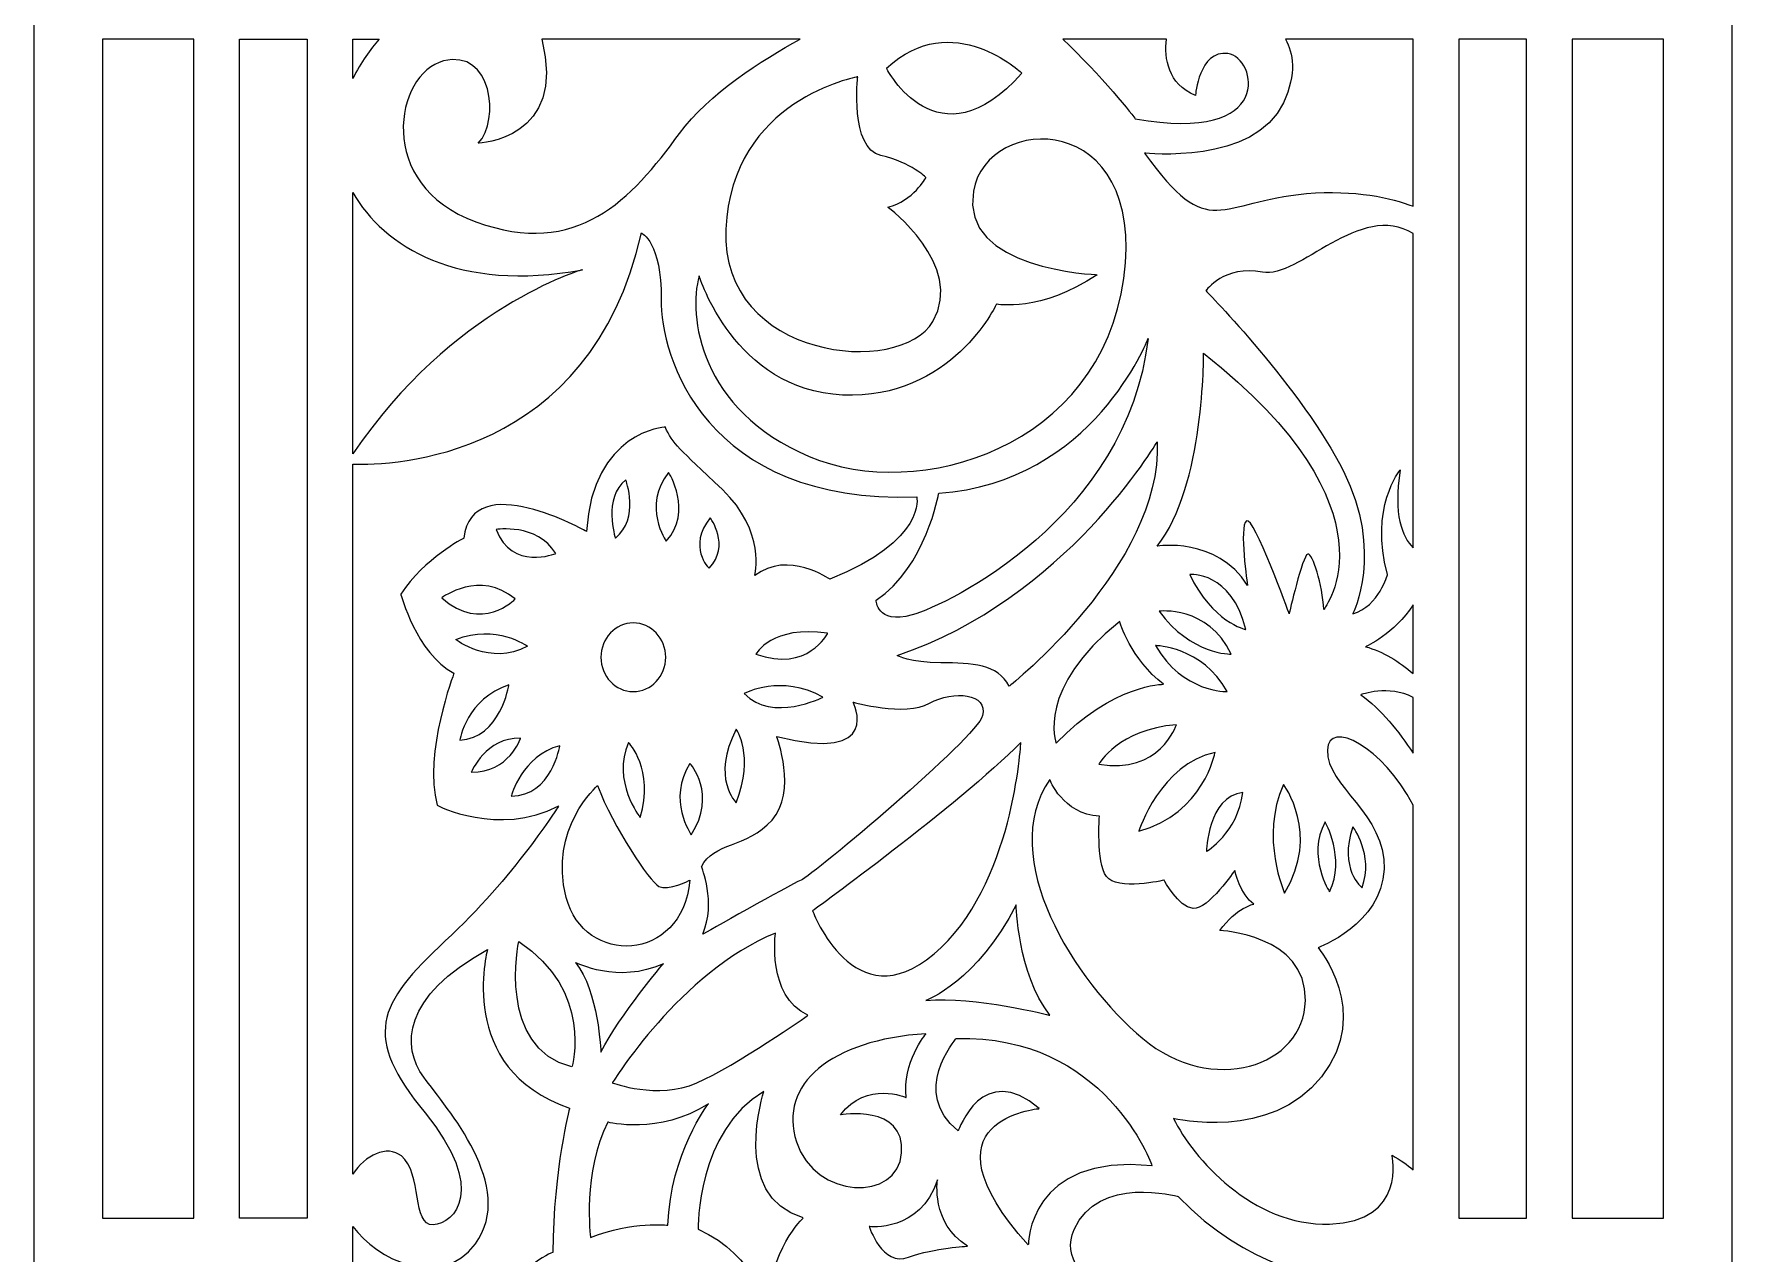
# Model space of a CAD drawing. Header units: millimetres. Extents: x 30.3 to 92.8, y 78.4 to 138.4.
# Drawn here: x 30.29 to 50.75, y 93.55 to 108.23 of the extents above; entities that cross this region are included whole.
import ezdxf

# ---------------------------------------------------------------- set-up
doc = ezdxf.new("R2010")
doc.units = ezdxf.units.MM
doc.header["$MEASUREMENT"] = 0
doc.layers.add('layer 1', color=7, linetype='Continuous')

msp = doc.modelspace()

# ---------------------------------------------------------------- linework, layer by layer
at = {"layer": 'layer 1', "color": 7, "lineweight": 9}
msp.add_open_spline([(30.2948, 138.4261), (30.2948, 138.4261), (50.7495, 138.4261), (50.7495, 138.4261), (50.7495, 138.4261), (50.7495, 138.4261), (50.7495, 78.4262), (50.7495, 78.4262), (50.7495, 78.4262), (50.7495, 78.4262), (30.2948, 78.4262), (30.2948, 78.4262), (30.2948, 78.4262), (30.2948, 78.4262), (30.2948, 138.4261), (30.2948, 138.4261)], degree=3, knots=[0, 0, 0, 0, 0.2, 0.2, 0.2, 0.2, 0.4, 0.4, 0.4, 0.4, 0.6, 0.6, 0.6, 0.6, 1, 1, 1, 1], dxfattribs=at)
at = {"layer": 'layer 1', "color": 250}
for points, knots in [([(42.1959, 107.7585), (42.1959, 107.7585), (41.3599, 108.5571), (40.5656, 107.8176), (40.5656, 107.8176), (40.5656, 107.8176), (41.1787, 106.6197), (42.1959, 107.7585)], [0, 0, 0, 0, 0.3333333, 0.3333333, 0.3333333, 0.3333333, 1, 1, 1, 1]), ([(31.1196, 108.1673), (31.1196, 108.1673), (32.2198, 108.1673), (32.2198, 108.1673), (32.2198, 108.1673), (32.2198, 108.1673), (32.2198, 93.9731), (32.2198, 93.9731), (32.2198, 93.9731), (32.2198, 93.9731), (31.1196, 93.9731), (31.1196, 93.9731), (31.1196, 93.9731), (31.1196, 93.9731), (31.1196, 108.1673), (31.1196, 108.1673)], [0, 0, 0, 0, 0.2, 0.2, 0.2, 0.2, 0.4, 0.4, 0.4, 0.4, 0.6, 0.6, 0.6, 0.6, 1, 1, 1, 1]), ([(32.7715, 108.1673), (32.7715, 108.1673), (32.7715, 93.9731), (32.7715, 93.9731), (32.7715, 93.9731), (32.7715, 93.9731), (33.5853, 93.9731), (33.5853, 93.9731), (33.5853, 93.9731), (33.5853, 93.9731), (33.5853, 108.1673), (33.5853, 108.1673), (33.5853, 108.1673), (33.5853, 108.1673), (32.7715, 108.1673), (32.7715, 108.1673)], [0, 0, 0, 0, 0.2, 0.2, 0.2, 0.2, 0.4, 0.4, 0.4, 0.4, 0.6, 0.6, 0.6, 0.6, 1, 1, 1, 1]), ([(34.137, 108.1673), (34.137, 108.1673), (34.137, 107.6954), (34.137, 107.6954), (34.137, 107.6954), (34.233, 107.8905), (34.3498, 108.0487), (34.4541, 108.1673), (34.4541, 108.1673), (34.4541, 108.1673), (34.137, 108.1673), (34.137, 108.1673)], [0, 0, 0, 0, 0.25, 0.25, 0.25, 0.25, 0.5, 0.5, 0.5, 0.5, 1, 1, 1, 1]), ([(35.6468, 106.9154), (35.6468, 106.9154), (36.724, 106.9583), (36.4117, 108.1673), (36.4117, 108.1673), (36.4117, 108.1673), (39.5246, 108.1673), (39.5246, 108.1673), (39.5246, 108.1673), (39.0669, 107.9198), (38.4232, 107.5138), (38.0714, 107.0338), (38.0714, 107.0338), (37.4862, 106.2351), (36.8452, 105.5252), (35.619, 105.9689), (35.619, 105.9689), (34.3927, 106.4126), (34.6436, 107.7585), (35.2288, 107.9063), (35.2288, 107.9063), (35.814, 108.0542), (35.9116, 107.1964), (35.6468, 106.9154)], [0, 0, 0, 0, 0.1428571, 0.1428571, 0.1428571, 0.1428571, 0.2857143, 0.2857143, 0.2857143, 0.2857143, 0.4285714, 0.4285714, 0.4285714, 0.4285714, 0.5714286, 0.5714286, 0.5714286, 0.5714286, 0.7142857, 0.7142857, 0.7142857, 0.7142857, 1, 1, 1, 1]), ([(43.9366, 108.1673), (43.9126, 107.9405), (43.9487, 107.6265), (44.2861, 107.4922), (44.2861, 107.4922), (44.2861, 107.4922), (44.3279, 108.0395), (44.6762, 107.9951), (44.6762, 107.9951), (45.0246, 107.9507), (45.2615, 106.9007), (43.5615, 107.2112), (43.5615, 107.2112), (43.5615, 107.2112), (43.1378, 107.7518), (42.6873, 108.1673), (42.6873, 108.1673), (42.6873, 108.1673), (43.9366, 108.1673), (43.9366, 108.1673)], [0, 0, 0, 0, 0.1666667, 0.1666667, 0.1666667, 0.1666667, 0.3333333, 0.3333333, 0.3333333, 0.3333333, 0.5, 0.5, 0.5, 0.5, 0.6666667, 0.6666667, 0.6666667, 0.6666667, 1, 1, 1, 1]), ([(46.9073, 108.1673), (46.9073, 108.1673), (46.9073, 106.1569), (46.9073, 106.1569), (46.9073, 106.1569), (46.642, 106.2569), (46.2127, 106.3584), (45.6238, 106.3091), (45.6238, 106.3091), (44.5648, 106.2203), (44.4533, 105.7027), (43.673, 106.7971), (43.673, 106.7971), (43.673, 106.7971), (44.9967, 106.6492), (45.3451, 107.4035), (45.3451, 107.4035), (45.5087, 107.7578), (45.4633, 108.0049), (45.3691, 108.1673), (45.3691, 108.1673), (45.3691, 108.1673), (46.9073, 108.1673), (46.9073, 108.1673)], [0, 0, 0, 0, 0.1428571, 0.1428571, 0.1428571, 0.1428571, 0.2857143, 0.2857143, 0.2857143, 0.2857143, 0.4285714, 0.4285714, 0.4285714, 0.4285714, 0.5714286, 0.5714286, 0.5714286, 0.5714286, 0.7142857, 0.7142857, 0.7142857, 0.7142857, 1, 1, 1, 1]), ([(48.2728, 108.1673), (48.2728, 108.1673), (48.2728, 93.9731), (48.2728, 93.9731), (48.2728, 93.9731), (48.2728, 93.9731), (47.4589, 93.9731), (47.4589, 93.9731), (47.4589, 93.9731), (47.4589, 93.9731), (47.4589, 108.1673), (47.4589, 108.1673), (47.4589, 108.1673), (47.4589, 108.1673), (48.2728, 108.1673), (48.2728, 108.1673)], [0, 0, 0, 0, 0.2, 0.2, 0.2, 0.2, 0.4, 0.4, 0.4, 0.4, 0.6, 0.6, 0.6, 0.6, 1, 1, 1, 1]), ([(49.9247, 93.9731), (49.9247, 93.9731), (48.8245, 93.9731), (48.8245, 93.9731), (48.8245, 93.9731), (48.8245, 93.9731), (48.8245, 108.1673), (48.8245, 108.1673), (48.8245, 108.1673), (48.8245, 108.1673), (49.9247, 108.1673), (49.9247, 108.1673), (49.9247, 108.1673), (49.9247, 108.1673), (49.9247, 93.9731), (49.9247, 93.9731)], [0, 0, 0, 0, 0.2, 0.2, 0.2, 0.2, 0.4, 0.4, 0.4, 0.4, 0.6, 0.6, 0.6, 0.6, 1, 1, 1, 1]), ([(40.5796, 106.1464), (40.5796, 106.1464), (41.5132, 105.4513), (41.123, 104.7709), (41.123, 104.7709), (40.7328, 104.0906), (38.5591, 104.3125), (38.6288, 105.8802), (38.6288, 105.8802), (38.6984, 107.4479), (40.2173, 107.7141), (40.2173, 107.7141), (40.2173, 107.7141), (40.2173, 107.7141), (40.1197, 106.8563), (40.496, 106.7675), (40.496, 106.7675), (40.8722, 106.6788), (41.0394, 106.5013), (41.0394, 106.5013), (41.0394, 106.5013), (41.0394, 106.5013), (40.8861, 106.2203), (40.5796, 106.1464)], [0, 0, 0, 0, 0.1428571, 0.1428571, 0.1428571, 0.1428571, 0.2857143, 0.2857143, 0.2857143, 0.2857143, 0.4285714, 0.4285714, 0.4285714, 0.4285714, 0.5714286, 0.5714286, 0.5714286, 0.5714286, 0.7142857, 0.7142857, 0.7142857, 0.7142857, 1, 1, 1, 1]), ([(43.1017, 105.333), (43.1017, 105.333), (41.4435, 105.3921), (41.6107, 106.3386), (41.6107, 106.3386), (41.7779, 107.2852), (43.7008, 107.3296), (43.4222, 105.2886), (43.4222, 105.2886), (43.1435, 103.2476), (40.9519, 102.5873), (39.632, 103.1441), (39.632, 103.1441), (38.3122, 103.7009), (38.1689, 104.8449), (38.3083, 105.3182), (38.3083, 105.3182), (38.3083, 105.3182), (38.7263, 103.9427), (40.0361, 103.8836), (40.0361, 103.8836), (41.346, 103.8244), (41.8894, 104.978), (41.8894, 104.978), (41.8894, 104.978), (41.8894, 104.978), (42.4189, 104.8745), (43.1017, 105.333)], [0, 0, 0, 0, 0.125, 0.125, 0.125, 0.125, 0.25, 0.25, 0.25, 0.25, 0.375, 0.375, 0.375, 0.375, 0.5, 0.5, 0.5, 0.5, 0.625, 0.625, 0.625, 0.625, 0.75, 0.75, 0.75, 0.75, 1, 1, 1, 1]), ([(34.137, 106.3209), (34.137, 106.3209), (34.137, 103.1745), (34.137, 103.1745), (34.137, 103.1745), (35.3273, 104.9389), (36.9009, 105.3921), (36.9009, 105.3921), (36.9009, 105.3921), (35.4076, 105.1124), (34.5024, 105.6744), (34.137, 106.3209)], [0, 0, 0, 0, 0.25, 0.25, 0.25, 0.25, 0.5, 0.5, 0.5, 0.5, 1, 1, 1, 1]), ([(46.9073, 102.0443), (46.7787, 102.1757), (46.6653, 102.442), (46.7525, 102.9814), (46.7525, 102.9814), (46.7525, 102.9814), (46.3762, 102.5229), (46.5992, 101.7243), (46.5992, 101.7243), (46.5992, 101.7243), (46.5016, 101.3398), (46.1812, 101.251), (46.1812, 101.251), (46.1812, 101.251), (46.5574, 101.9905), (46.0697, 102.9666), (46.0697, 102.9666), (45.582, 103.9427), (44.4115, 105.1407), (44.4115, 105.1407), (44.4115, 105.1407), (44.4115, 105.1407), (44.6344, 105.4513), (45.0943, 105.3625), (45.0943, 105.3625), (45.5224, 105.2799), (46.2767, 106.2227), (46.9073, 105.8278), (46.9073, 105.8278), (46.9073, 105.8278), (46.9073, 102.0443), (46.9073, 102.0443)], [0, 0, 0, 0, 0.1111111, 0.1111111, 0.1111111, 0.1111111, 0.2222222, 0.2222222, 0.2222222, 0.2222222, 0.3333333, 0.3333333, 0.3333333, 0.3333333, 0.4444444, 0.4444444, 0.4444444, 0.4444444, 0.5555556, 0.5555556, 0.5555556, 0.5555556, 0.6666667, 0.6666667, 0.6666667, 0.6666667, 0.7777778, 0.7777778, 0.7777778, 0.7777778, 1, 1, 1, 1]), ([(34.137, 103.0514), (34.137, 103.0514), (34.137, 94.5002), (34.137, 94.5002), (34.137, 94.5002), (34.2824, 94.7288), (34.5489, 94.8589), (34.7202, 94.7214), (34.7202, 94.7214), (34.978, 94.5143), (34.8456, 93.8784), (35.1034, 93.8932), (35.1034, 93.8932), (35.3612, 93.908), (35.7583, 94.3147), (35.0058, 95.239), (35.0058, 95.239), (34.2534, 96.1634), (34.4206, 96.5405), (35.2497, 97.3096), (35.2497, 97.3096), (36.0788, 98.0786), (36.6153, 98.9364), (36.6153, 98.9364), (36.6153, 98.9364), (35.8837, 98.5593), (35.1522, 98.9438), (35.1522, 98.9438), (35.1522, 98.9438), (34.9849, 99.5798), (35.3542, 100.5337), (35.3542, 100.5337), (35.3542, 100.5337), (34.9013, 100.7703), (34.7132, 101.4876), (34.7132, 101.4876), (34.7132, 101.4876), (34.9989, 101.9165), (35.4726, 102.1606), (35.4726, 102.1606), (35.4726, 102.1606), (35.5702, 103.0184), (36.9497, 102.2419), (36.9497, 102.2419), (36.9497, 102.2419), (37.0263, 103.4473), (37.8972, 103.499), (37.8972, 103.499), (37.8972, 103.499), (37.9948, 103.292), (38.0575, 103.2476), (38.587, 102.7448), (38.587, 102.7448), (39.1165, 102.2419), (38.9771, 101.7095), (38.9771, 101.7095), (38.9771, 101.7095), (39.3812, 102.0201), (39.8829, 101.6651), (39.8829, 101.6651), (39.8829, 101.6651), (41.0533, 102.1384), (40.9279, 102.656), (40.9279, 102.656), (40.9279, 102.656), (38.3779, 102.5673), (37.8345, 104.3568), (37.8484, 105.0372), (37.8484, 105.0372), (37.8624, 105.7175), (37.6116, 105.8358), (37.6116, 105.8358), (37.6116, 105.8358), (36.9959, 103.1019), (34.6017, 103.0377), (34.137, 103.0514)], [0, 0, 0, 0, 0.05, 0.05, 0.05, 0.05, 0.1, 0.1, 0.1, 0.1, 0.15, 0.15, 0.15, 0.15, 0.2, 0.2, 0.2, 0.2, 0.25, 0.25, 0.25, 0.25, 0.3, 0.3, 0.3, 0.3, 0.35, 0.35, 0.35, 0.35, 0.4, 0.4, 0.4, 0.4, 0.45, 0.45, 0.45, 0.45, 0.5, 0.5, 0.5, 0.5, 0.55, 0.55, 0.55, 0.55, 0.6, 0.6, 0.6, 0.6, 0.65, 0.65, 0.65, 0.65, 0.7, 0.7, 0.7, 0.7, 0.75, 0.75, 0.75, 0.75, 0.8, 0.8, 0.8, 0.8, 0.85, 0.85, 0.85, 0.85, 0.9, 0.9, 0.9, 0.9, 1, 1, 1, 1]), ([(43.7148, 104.5639), (43.7148, 104.5639), (43.0599, 102.8335), (41.1927, 102.7004), (41.1927, 102.7004), (41.1927, 102.7004), (41.0394, 101.813), (40.4402, 101.4137), (40.4402, 101.4137), (40.4402, 101.4137), (40.4402, 101.1179), (40.8722, 101.2362), (40.8722, 101.2362), (41.3041, 101.3545), (43.464, 102.4046), (43.7148, 104.5639)], [0, 0, 0, 0, 0.2, 0.2, 0.2, 0.2, 0.4, 0.4, 0.4, 0.4, 0.6, 0.6, 0.6, 0.6, 1, 1, 1, 1]), ([(44.3836, 104.3864), (44.3836, 104.3864), (44.3976, 102.7891), (43.8263, 102.0644), (43.8263, 102.0644), (43.8263, 102.0644), (44.5369, 102.1828), (44.9131, 101.5912), (44.9131, 101.5912), (44.9131, 101.5912), (44.8086, 102.3011), (44.8992, 102.3676), (44.8992, 102.3676), (44.9898, 102.4342), (45.4148, 101.251), (45.4148, 101.251), (45.4148, 101.251), (45.4148, 101.251), (45.575, 101.9535), (45.6377, 101.9683), (45.6377, 101.9683), (45.7004, 101.9831), (45.8119, 101.5986), (45.8328, 101.3028), (45.8328, 101.3028), (45.8328, 101.3028), (46.7873, 102.4933), (44.3836, 104.3864)], [0, 0, 0, 0, 0.125, 0.125, 0.125, 0.125, 0.25, 0.25, 0.25, 0.25, 0.375, 0.375, 0.375, 0.375, 0.5, 0.5, 0.5, 0.5, 0.625, 0.625, 0.625, 0.625, 0.75, 0.75, 0.75, 0.75, 1, 1, 1, 1]), ([(40.691, 100.7482), (40.691, 100.7482), (40.8443, 100.6594), (41.2205, 100.6594), (41.2205, 100.6594), (41.5968, 100.6594), (41.9033, 100.6446), (42.0427, 100.3784), (42.0427, 100.3784), (42.0427, 100.3784), (43.882, 101.8278), (43.8263, 103.3216), (43.8263, 103.3216), (43.8263, 103.3216), (42.7254, 101.4285), (40.691, 100.7482)], [0, 0, 0, 0, 0.2, 0.2, 0.2, 0.2, 0.4, 0.4, 0.4, 0.4, 0.6, 0.6, 0.6, 0.6, 1, 1, 1, 1]), ([(37.939, 102.9518), (37.939, 102.9518), (38.2386, 102.4859), (37.9111, 102.1236), (37.9111, 102.1236), (37.9111, 102.1236), (37.6185, 102.5451), (37.939, 102.9518)], [0, 0, 0, 0, 0.3333333, 0.3333333, 0.3333333, 0.3333333, 1, 1, 1, 1]), ([(37.4235, 102.8631), (37.4235, 102.8631), (37.5976, 102.3972), (37.298, 102.1606), (37.298, 102.1606), (37.298, 102.1606), (37.1448, 102.6486), (37.4235, 102.8631)], [0, 0, 0, 0, 0.3333333, 0.3333333, 0.3333333, 0.3333333, 1, 1, 1, 1]), ([(35.8628, 102.2641), (35.8628, 102.2641), (36.3505, 102.3454), (36.5804, 101.9757), (36.5804, 101.9757), (36.5804, 101.9757), (36.0509, 101.7613), (35.8628, 102.2641)], [0, 0, 0, 0, 0.3333333, 0.3333333, 0.3333333, 0.3333333, 1, 1, 1, 1]), ([(38.4407, 102.4046), (38.4407, 102.4046), (38.6915, 102.0718), (38.4267, 101.7982), (38.4267, 101.7982), (38.4267, 101.7982), (38.162, 102.057), (38.4407, 102.4046)], [0, 0, 0, 0, 0.3333333, 0.3333333, 0.3333333, 0.3333333, 1, 1, 1, 1]), ([(35.2079, 101.4433), (35.2079, 101.4433), (35.6677, 101.7834), (36.0927, 101.4285), (36.0927, 101.4285), (36.0927, 101.4285), (35.6899, 101.0081), (35.2079, 101.4433)], [0, 0, 0, 0, 0.3333333, 0.3333333, 0.3333333, 0.3333333, 1, 1, 1, 1]), ([(44.2164, 101.7243), (44.2164, 101.7243), (44.725, 101.7613), (44.8922, 101.0587), (44.8922, 101.0587), (44.8922, 101.0587), (44.4812, 101.1549), (44.2164, 101.7243)], [0, 0, 0, 0, 0.3333333, 0.3333333, 0.3333333, 0.3333333, 1, 1, 1, 1]), ([(43.8472, 101.2806), (43.8472, 101.2806), (44.4324, 101.3545), (44.7181, 100.763), (44.7181, 100.763), (44.7181, 100.763), (44.2304, 100.7556), (43.8472, 101.2806)], [0, 0, 0, 0, 0.3333333, 0.3333333, 0.3333333, 0.3333333, 1, 1, 1, 1]), ([(46.9073, 100.5308), (46.7477, 100.6648), (46.5426, 100.8034), (46.3344, 100.8517), (46.3344, 100.8517), (46.3344, 100.8517), (46.6841, 101.0108), (46.9073, 101.3563), (46.9073, 101.3563), (46.9073, 101.3563), (46.9073, 100.5308), (46.9073, 100.5308)], [0, 0, 0, 0, 0.25, 0.25, 0.25, 0.25, 0.5, 0.5, 0.5, 0.5, 1, 1, 1, 1]), ([(35.3751, 100.9404), (35.3751, 100.9404), (35.7862, 100.6151), (36.239, 100.8591), (36.239, 100.8591), (36.239, 100.8591), (35.8628, 101.1327), (35.3751, 100.9404)], [0, 0, 0, 0, 0.3333333, 0.3333333, 0.3333333, 0.3333333, 1, 1, 1, 1]), ([(37.514, 101.1401), (37.7295, 101.1401), (37.9042, 100.9546), (37.9042, 100.726), (37.9042, 100.726), (37.9042, 100.4973), (37.7295, 100.3119), (37.514, 100.3119), (37.514, 100.3119), (37.2986, 100.3119), (37.1239, 100.4973), (37.1239, 100.726), (37.1239, 100.726), (37.1239, 100.9546), (37.2986, 101.1401), (37.514, 101.1401)], [0, 0, 0, 0, 0.2, 0.2, 0.2, 0.2, 0.4, 0.4, 0.4, 0.4, 0.6, 0.6, 0.6, 0.6, 1, 1, 1, 1]), ([(38.9911, 100.763), (38.9911, 100.763), (39.1861, 101.1179), (39.855, 101.0144), (39.855, 101.0144), (39.855, 101.0144), (39.6181, 100.5411), (38.9911, 100.763)], [0, 0, 0, 0, 0.3333333, 0.3333333, 0.3333333, 0.3333333, 1, 1, 1, 1]), ([(43.3734, 101.1549), (43.3734, 101.1549), (43.5058, 100.7038), (43.9029, 100.4006), (43.9029, 100.4006), (43.9029, 100.4006), (43.2968, 100.408), (42.607, 99.6907), (42.607, 99.6907), (42.607, 99.6907), (42.3632, 100.3562), (43.3734, 101.1549)], [0, 0, 0, 0, 0.25, 0.25, 0.25, 0.25, 0.5, 0.5, 0.5, 0.5, 1, 1, 1, 1]), ([(43.8054, 100.8665), (43.8054, 100.8665), (44.3627, 100.8591), (44.6693, 100.3119), (44.6693, 100.3119), (44.6693, 100.3119), (44.1328, 100.2971), (43.8054, 100.8665)], [0, 0, 0, 0, 0.3333333, 0.3333333, 0.3333333, 0.3333333, 1, 1, 1, 1]), ([(38.8517, 100.2897), (38.8517, 100.2897), (39.2976, 100.5263), (39.7992, 100.2453), (39.7992, 100.2453), (39.7992, 100.2453), (39.1861, 99.9347), (38.8517, 100.2897)], [0, 0, 0, 0, 0.3333333, 0.3333333, 0.3333333, 0.3333333, 1, 1, 1, 1]), ([(36.0161, 100.3932), (36.0161, 100.3932), (35.9116, 99.7499), (35.4239, 99.7277), (35.4239, 99.7277), (35.4239, 99.7277), (35.5075, 100.2305), (36.0161, 100.3932)], [0, 0, 0, 0, 0.3333333, 0.3333333, 0.3333333, 0.3333333, 1, 1, 1, 1]), ([(38.3361, 98.2043), (38.3361, 98.2043), (38.5173, 97.7754), (38.3501, 97.3909), (38.3501, 97.3909), (38.3501, 97.3909), (39.3952, 97.9825), (39.5345, 98.0417), (39.5345, 98.0417), (39.6738, 98.1008), (41.6525, 99.7573), (41.7222, 100.0235), (41.7222, 100.0235), (41.7919, 100.2897), (41.3738, 100.3341), (41.0812, 100.1714), (41.0812, 100.1714), (40.7886, 100.0087), (40.1615, 100.1862), (40.1615, 100.1862), (40.1615, 100.1862), (40.1615, 100.1862), (40.5378, 99.4467), (39.2419, 99.772), (39.2419, 99.772), (39.2419, 99.772), (39.4927, 99.1065), (39.1861, 98.7663), (39.1861, 98.7663), (38.8796, 98.4262), (38.4755, 98.5001), (38.3361, 98.2043)], [0, 0, 0, 0, 0.1111111, 0.1111111, 0.1111111, 0.1111111, 0.2222222, 0.2222222, 0.2222222, 0.2222222, 0.3333333, 0.3333333, 0.3333333, 0.3333333, 0.4444444, 0.4444444, 0.4444444, 0.4444444, 0.5555556, 0.5555556, 0.5555556, 0.5555556, 0.6666667, 0.6666667, 0.6666667, 0.6666667, 0.7777778, 0.7777778, 0.7777778, 0.7777778, 1, 1, 1, 1]), ([(46.9073, 99.5715), (46.7385, 99.8275), (46.5186, 100.1074), (46.2787, 100.2749), (46.2787, 100.2749), (46.2787, 100.2749), (46.617, 100.398), (46.9073, 100.2425), (46.9073, 100.2425), (46.9073, 100.2425), (46.9073, 99.5715), (46.9073, 99.5715)], [0, 0, 0, 0, 0.25, 0.25, 0.25, 0.25, 0.5, 0.5, 0.5, 0.5, 1, 1, 1, 1]), ([(38.7542, 99.8608), (38.7542, 99.8608), (38.9771, 99.5506), (38.7542, 98.9734), (38.7542, 98.9734), (38.7542, 98.9734), (38.4476, 99.2692), (38.7542, 99.8608)], [0, 0, 0, 0, 0.3333333, 0.3333333, 0.3333333, 0.3333333, 1, 1, 1, 1]), ([(43.1226, 99.4393), (43.1226, 99.4393), (43.3595, 99.8608), (44.0562, 99.9125), (44.0562, 99.9125), (44.0562, 99.9125), (43.8541, 99.3062), (43.1226, 99.4393)], [0, 0, 0, 0, 0.3333333, 0.3333333, 0.3333333, 0.3333333, 1, 1, 1, 1]), ([(46.9073, 94.5559), (46.8407, 94.613), (46.7577, 94.6723), (46.6549, 94.7288), (46.6549, 94.7288), (46.6549, 94.7288), (46.8361, 93.9301), (45.9025, 93.9006), (45.9025, 93.9006), (44.9689, 93.871), (44.2582, 94.6992), (44.0213, 95.1725), (44.0213, 95.1725), (44.0213, 95.1725), (45.1918, 94.8915), (45.8049, 95.6753), (45.8049, 95.6753), (46.418, 96.4592), (45.7631, 97.2282), (45.7631, 97.2282), (45.7631, 97.2282), (45.7631, 97.2282), (46.5295, 97.5092), (46.5574, 98.1748), (46.5574, 98.1748), (46.5852, 98.8403), (45.8607, 99.1657), (45.8746, 99.6094), (45.8746, 99.6094), (45.8865, 99.9884), (46.5493, 99.6441), (46.9073, 98.9455), (46.9073, 98.9455), (46.9073, 98.9455), (46.9073, 94.5559), (46.9073, 94.5559)], [0, 0, 0, 0, 0.1, 0.1, 0.1, 0.1, 0.2, 0.2, 0.2, 0.2, 0.3, 0.3, 0.3, 0.3, 0.4, 0.4, 0.4, 0.4, 0.5, 0.5, 0.5, 0.5, 0.6, 0.6, 0.6, 0.6, 0.7, 0.7, 0.7, 0.7, 0.8, 0.8, 0.8, 0.8, 1, 1, 1, 1]), ([(36.1554, 99.7499), (36.1554, 99.7499), (36.0175, 99.3358), (35.5632, 99.3432), (35.5632, 99.3432), (35.5632, 99.3432), (35.7374, 99.7647), (36.1554, 99.7499)], [0, 0, 0, 0, 0.3333333, 0.3333333, 0.3333333, 0.3333333, 1, 1, 1, 1]), ([(36.6292, 99.6611), (36.6292, 99.6611), (36.5317, 99.0547), (36.044, 99.0547), (36.044, 99.0547), (36.044, 99.0547), (36.1694, 99.5354), (36.6292, 99.6611)], [0, 0, 0, 0, 0.3333333, 0.3333333, 0.3333333, 0.3333333, 1, 1, 1, 1]), ([(37.4583, 99.6981), (37.4583, 99.6981), (37.7673, 99.3775), (37.5976, 98.7959), (37.5976, 98.7959), (37.5976, 98.7959), (37.2493, 99.2396), (37.4583, 99.6981)], [0, 0, 0, 0, 0.3333333, 0.3333333, 0.3333333, 0.3333333, 1, 1, 1, 1]), ([(42.182, 99.6981), (42.182, 99.6981), (42.0984, 97.9677), (41.1369, 97.1543), (41.1369, 97.1543), (40.1755, 96.3409), (39.6738, 97.6719), (39.6738, 97.6719), (39.6738, 97.6719), (39.6738, 97.6719), (41.4296, 98.9438), (42.182, 99.6981)], [0, 0, 0, 0, 0.25, 0.25, 0.25, 0.25, 0.5, 0.5, 0.5, 0.5, 1, 1, 1, 1]), ([(38.1968, 99.4467), (38.1968, 99.4467), (38.5312, 99.0769), (38.2107, 98.5889), (38.2107, 98.5889), (38.2107, 98.5889), (37.9181, 99.0178), (38.1968, 99.4467)], [0, 0, 0, 0, 0.3333333, 0.3333333, 0.3333333, 0.3333333, 1, 1, 1, 1]), ([(44.523, 99.5798), (44.523, 99.5798), (44.3836, 98.8403), (43.6033, 98.6332), (43.6033, 98.6332), (43.6033, 98.6332), (43.8681, 99.4467), (44.523, 99.5798)], [0, 0, 0, 0, 0.3333333, 0.3333333, 0.3333333, 0.3333333, 1, 1, 1, 1]), ([(42.5304, 99.2544), (42.5304, 99.2544), (42.6836, 98.8403), (43.1295, 98.8107), (43.1295, 98.8107), (43.1295, 98.8107), (43.0877, 98.2635), (43.2131, 98.086), (43.2131, 98.086), (43.3386, 97.9086), (43.9099, 98.0417), (43.9099, 98.0417), (43.9099, 98.0417), (43.9099, 98.0417), (44.0771, 97.7163), (44.2582, 97.7015), (44.2582, 97.7015), (44.4394, 97.6867), (44.7599, 98.16), (44.7599, 98.16), (44.7599, 98.16), (44.7599, 98.16), (44.8226, 97.8642), (44.9898, 97.7533), (44.9898, 97.7533), (44.9898, 97.7533), (44.7808, 97.7163), (44.5787, 97.4353), (44.5787, 97.4353), (44.5787, 97.4353), (45.6238, 97.3909), (45.6098, 96.5923), (45.6098, 96.5923), (45.5959, 95.7936), (44.4812, 95.4387), (43.6521, 96.1338), (43.6521, 96.1338), (42.823, 96.8289), (41.8891, 98.3137), (42.5304, 99.2544)], [0, 0, 0, 0, 0.0909091, 0.0909091, 0.0909091, 0.0909091, 0.1818182, 0.1818182, 0.1818182, 0.1818182, 0.2727273, 0.2727273, 0.2727273, 0.2727273, 0.3636364, 0.3636364, 0.3636364, 0.3636364, 0.4545455, 0.4545455, 0.4545455, 0.4545455, 0.5454545, 0.5454545, 0.5454545, 0.5454545, 0.6363636, 0.6363636, 0.6363636, 0.6363636, 0.7272727, 0.7272727, 0.7272727, 0.7272727, 0.8181818, 0.8181818, 0.8181818, 0.8181818, 1, 1, 1, 1]), ([(38.1968, 98.0417), (38.1968, 98.0417), (37.932, 97.9086), (37.8206, 97.9677), (37.8206, 97.9677), (37.7091, 98.0269), (37.2771, 98.6776), (37.0821, 99.1805), (37.0821, 99.1805), (37.0821, 99.1805), (36.4917, 98.6611), (36.7058, 97.8346), (36.7058, 97.8346), (36.92, 97.0081), (38.0993, 97.036), (38.1968, 98.0417)], [0, 0, 0, 0, 0.2, 0.2, 0.2, 0.2, 0.4, 0.4, 0.4, 0.4, 0.6, 0.6, 0.6, 0.6, 1, 1, 1, 1]), ([(44.8574, 99.0991), (44.7947, 98.6111), (44.4185, 98.3892), (44.4185, 98.3892), (44.4185, 98.3892), (44.4185, 98.3892), (44.4324, 99.0474), (44.8574, 99.0991)], [0, 0, 0, 0, 0.3333333, 0.3333333, 0.3333333, 0.3333333, 1, 1, 1, 1]), ([(45.3451, 99.1953), (45.3451, 99.1953), (45.798, 98.6037), (45.359, 97.8864), (45.359, 97.8864), (45.359, 97.8864), (45.0594, 98.5519), (45.3451, 99.1953)], [0, 0, 0, 0, 0.3333333, 0.3333333, 0.3333333, 0.3333333, 1, 1, 1, 1]), ([(45.8467, 98.7442), (45.8467, 98.7442), (46.0975, 98.3079), (45.9025, 97.9012), (45.9025, 97.9012), (45.9025, 97.9012), (45.6238, 98.3227), (45.8467, 98.7442)], [0, 0, 0, 0, 0.3333333, 0.3333333, 0.3333333, 0.3333333, 1, 1, 1, 1]), ([(46.1812, 98.685), (46.1812, 98.685), (46.4389, 98.3522), (46.2926, 97.9529), (46.2926, 97.9529), (46.2926, 97.9529), (46.007, 98.1748), (46.1812, 98.685)], [0, 0, 0, 0, 0.3333333, 0.3333333, 0.3333333, 0.3333333, 1, 1, 1, 1]), ([(42.1263, 97.7459), (42.1263, 97.7459), (42.1402, 96.9324), (42.5304, 96.4148), (42.5304, 96.4148), (42.5304, 96.4148), (41.6246, 96.6514), (41.0394, 96.5923), (41.0394, 96.5923), (41.0394, 96.5923), (41.6664, 96.8289), (42.1263, 97.7459)], [0, 0, 0, 0, 0.25, 0.25, 0.25, 0.25, 0.5, 0.5, 0.5, 0.5, 1, 1, 1, 1]), ([(37.2632, 95.6014), (37.2632, 95.6014), (38.0714, 96.9324), (39.2279, 97.4057), (39.2279, 97.4057), (39.2279, 97.4057), (39.1165, 96.6514), (39.6181, 96.4148), (39.6181, 96.4148), (39.6181, 96.4148), (38.7542, 95.8084), (38.2804, 95.6014), (38.2804, 95.6014), (37.8066, 95.3943), (37.2632, 95.6014), (37.2632, 95.6014)], [0, 0, 0, 0, 0.2, 0.2, 0.2, 0.2, 0.4, 0.4, 0.4, 0.4, 0.6, 0.6, 0.6, 0.6, 1, 1, 1, 1]), ([(34.137, 93.8706), (34.137, 93.8706), (34.137, 86.1814), (34.137, 86.1814), (34.137, 86.1814), (36.6345, 86.464), (36.6039, 85.7127), (37.932, 86.0325), (37.932, 86.0325), (39.2837, 86.3578), (39.8968, 87.5854), (39.8689, 87.8738), (39.8689, 87.8738), (39.8411, 88.1622), (39.5066, 87.9995), (39.5066, 87.9995), (39.5066, 87.9995), (39.6042, 86.9051), (38.782, 87.0973), (38.782, 87.0973), (38.782, 87.0973), (38.4894, 86.5649), (37.6534, 86.5057), (37.4165, 86.9346), (37.4165, 86.9346), (37.1796, 87.3635), (36.9427, 87.1713), (36.8034, 87.6298), (36.8034, 87.6298), (36.664, 88.0882), (37.096, 88.739), (37.096, 88.739), (37.096, 88.739), (35.8698, 87.5854), (35.4935, 88.9608), (35.4935, 88.9608), (35.4935, 88.9608), (34.0583, 89.2418), (35.0058, 90.4989), (35.0058, 90.4989), (35.0058, 90.4989), (35.0546, 91.4603), (36.3435, 91.4455), (36.3435, 91.4455), (36.3435, 91.4455), (36.3435, 91.4455), (35.605, 91.9557), (35.6399, 92.3846), (35.6399, 92.3846), (35.6747, 92.8135), (36.0579, 92.8801), (36.0579, 92.8801), (36.0579, 92.8801), (35.9882, 93.3386), (36.5456, 93.5604), (36.5456, 93.5604), (36.5456, 93.5604), (36.5526, 94.5809), (36.7476, 95.2982), (36.7476, 95.2982), (36.7476, 95.2982), (35.3612, 95.7714), (35.7583, 97.206), (35.7583, 97.206), (35.7583, 97.206), (34.7272, 96.6366), (34.7202, 96.0377), (34.9919, 95.6679), (34.9919, 95.6679), (35.2636, 95.2982), (36.1136, 94.3443), (35.612, 93.6639), (35.612, 93.6639), (35.1944, 93.0975), (34.4146, 93.4794), (34.137, 93.8706)], [0, 0, 0, 0, 0.05, 0.05, 0.05, 0.05, 0.1, 0.1, 0.1, 0.1, 0.15, 0.15, 0.15, 0.15, 0.2, 0.2, 0.2, 0.2, 0.25, 0.25, 0.25, 0.25, 0.3, 0.3, 0.3, 0.3, 0.35, 0.35, 0.35, 0.35, 0.4, 0.4, 0.4, 0.4, 0.45, 0.45, 0.45, 0.45, 0.5, 0.5, 0.5, 0.5, 0.55, 0.55, 0.55, 0.55, 0.6, 0.6, 0.6, 0.6, 0.65, 0.65, 0.65, 0.65, 0.7, 0.7, 0.7, 0.7, 0.75, 0.75, 0.75, 0.75, 0.8, 0.8, 0.8, 0.8, 0.85, 0.85, 0.85, 0.85, 0.9, 0.9, 0.9, 0.9, 1, 1, 1, 1]), ([(36.7755, 95.7936), (36.7755, 95.7936), (37.0403, 96.7106), (36.1345, 97.3022), (36.1345, 97.3022), (36.1345, 97.3022), (35.8651, 96.0225), (36.7755, 95.7936)], [0, 0, 0, 0, 0.3333333, 0.3333333, 0.3333333, 0.3333333, 1, 1, 1, 1]), ([(36.8173, 97.0508), (36.8173, 97.0508), (37.3329, 96.7845), (37.8763, 97.036), (37.8763, 97.036), (37.8763, 97.036), (37.3607, 96.4296), (37.1239, 95.9711), (37.1239, 95.9711), (37.1239, 95.9711), (37.096, 96.7106), (36.8173, 97.0508)], [0, 0, 0, 0, 0.25, 0.25, 0.25, 0.25, 0.5, 0.5, 0.5, 0.5, 1, 1, 1, 1]), ([(41.0394, 96.193), (41.0394, 96.193), (40.7468, 95.838), (40.8025, 95.4239), (40.8025, 95.4239), (40.8025, 95.4239), (40.3287, 95.631), (40.0083, 95.2168), (40.0083, 95.2168), (40.0083, 95.2168), (40.7886, 95.3499), (40.7468, 94.7584), (40.7468, 94.7584), (40.705, 94.1668), (39.7017, 94.1964), (39.4788, 94.8915), (39.4788, 94.8915), (39.2558, 95.5866), (39.8968, 96.119), (41.0394, 96.193)], [0, 0, 0, 0, 0.1666667, 0.1666667, 0.1666667, 0.1666667, 0.3333333, 0.3333333, 0.3333333, 0.3333333, 0.5, 0.5, 0.5, 0.5, 0.6666667, 0.6666667, 0.6666667, 0.6666667, 1, 1, 1, 1]), ([(42.2726, 93.6491), (42.2726, 93.6491), (42.2656, 94.751), (43.7636, 94.6031), (43.7636, 94.6031), (43.7636, 94.6031), (43.1992, 96.193), (41.4017, 96.1338), (41.4017, 96.1338), (41.4017, 96.1338), (40.8443, 95.4831), (41.4296, 95.0246), (41.4296, 95.0246), (41.4296, 95.0246), (41.7222, 95.8824), (42.405, 95.2908), (42.405, 95.2908), (42.405, 95.2908), (40.9001, 95.1725), (42.2726, 93.6491)], [0, 0, 0, 0, 0.1666667, 0.1666667, 0.1666667, 0.1666667, 0.3333333, 0.3333333, 0.3333333, 0.3333333, 0.5, 0.5, 0.5, 0.5, 0.6666667, 0.6666667, 0.6666667, 0.6666667, 1, 1, 1, 1]), ([(38.4198, 95.3499), (38.4198, 95.3499), (37.9599, 94.7584), (37.932, 93.8858), (37.932, 93.8858), (37.932, 93.8858), (37.5144, 93.945), (36.9985, 93.7379), (36.9985, 93.7379), (36.9985, 93.7379), (36.9009, 94.5365), (37.2075, 95.1281), (37.2075, 95.1281), (37.2075, 95.1281), (37.8206, 94.9654), (38.4198, 95.3499)], [0, 0, 0, 0, 0.2, 0.2, 0.2, 0.2, 0.4, 0.4, 0.4, 0.4, 0.6, 0.6, 0.6, 0.6, 1, 1, 1, 1]), ([(39.0886, 95.4978), (39.0886, 95.4978), (38.6706, 94.2407), (39.5624, 93.9745), (39.5624, 93.9745), (39.5624, 93.9745), (39.1443, 93.59), (39.1443, 92.8653), (39.1443, 92.8653), (39.1443, 92.8653), (39.005, 93.516), (38.2943, 93.8414), (38.2943, 93.8414), (38.2943, 93.8414), (38.2804, 95.0246), (39.0886, 95.4978)], [0, 0, 0, 0, 0.2, 0.2, 0.2, 0.2, 0.4, 0.4, 0.4, 0.4, 0.6, 0.6, 0.6, 0.6, 1, 1, 1, 1]), ([(41.1787, 94.433), (41.1787, 94.433), (41.0951, 93.9154), (41.541, 93.6343), (41.541, 93.6343), (41.541, 93.6343), (41.1509, 93.6196), (40.8304, 93.5012), (40.8304, 93.5012), (40.5099, 93.3829), (40.3566, 93.871), (40.3566, 93.871), (40.3566, 93.871), (40.3566, 93.871), (40.9697, 93.797), (41.1787, 94.433)], [0, 0, 0, 0, 0.2, 0.2, 0.2, 0.2, 0.4, 0.4, 0.4, 0.4, 0.6, 0.6, 0.6, 0.6, 1, 1, 1, 1]), ([(44.307, 92.1258), (44.307, 92.1258), (44.5369, 92.6878), (45.0803, 92.8653), (45.0803, 92.8653), (45.6238, 93.0428), (45.8746, 93.2498), (45.8746, 93.2498), (45.8746, 93.2498), (45.8746, 93.2498), (44.9062, 93.3607), (44.0771, 94.2333), (44.0771, 94.2333), (44.0771, 94.2333), (43.1156, 94.4995), (42.823, 93.834), (42.823, 93.834), (42.5304, 93.1685), (43.882, 92.7026), (44.307, 92.1258)], [0, 0, 0, 0, 0.1666667, 0.1666667, 0.1666667, 0.1666667, 0.3333333, 0.3333333, 0.3333333, 0.3333333, 0.5, 0.5, 0.5, 0.5, 0.6666667, 0.6666667, 0.6666667, 0.6666667, 1, 1, 1, 1])]:
    msp.add_open_spline(points, degree=3, knots=knots, dxfattribs=at)

doc.saveas('drawing.dxf')
